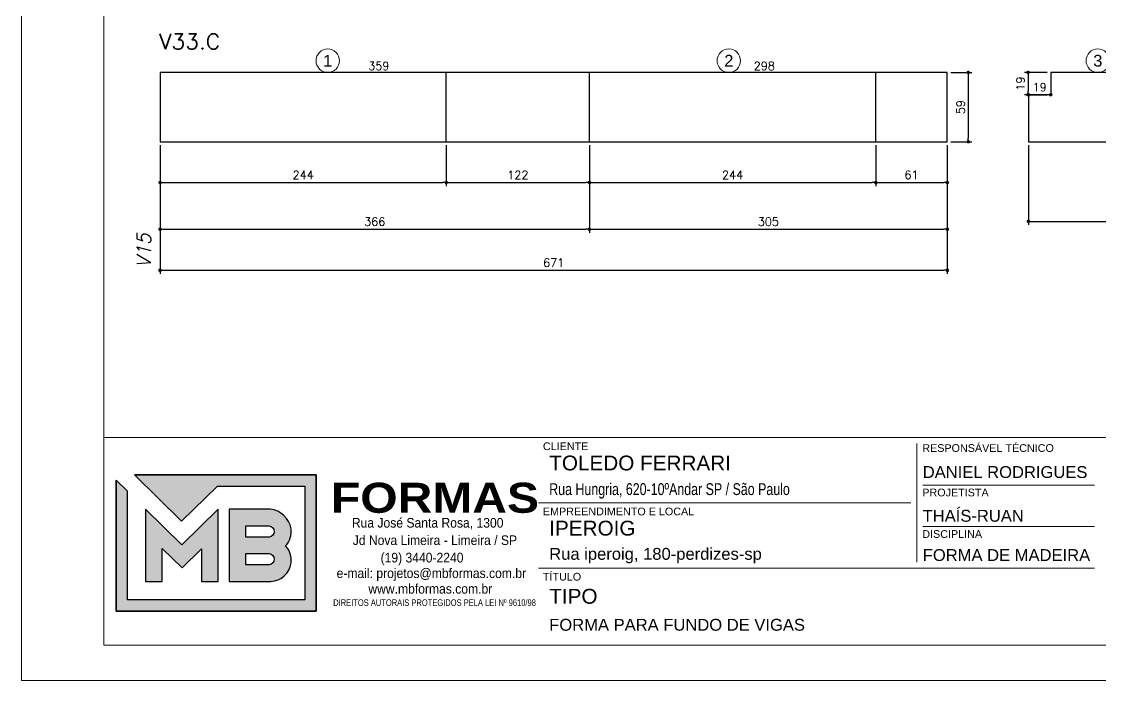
# Model space of a CAD drawing. Extents: x -20676 to 4767, y -817 to 13976.
# Drawn here: x -17506 to -16587, y 5232 to 5793 of the extents above; entities that cross this region are included whole.
import ezdxf
from ezdxf.enums import TextEntityAlignment as Align

# ---------------------------------------------------------------- set-up
doc = ezdxf.new("R2010")
doc.units = 0
doc.header["$PDMODE"] = 2
doc.header["$PDSIZE"] = 10
doc.layers.get('0').update_dxf_attribs({"lineweight": 13})
doc.layers.get('Defpoints').update_dxf_attribs({"lineweight": 13})
for name, color, linetype in [('Cota Sarrafo', 180, 'Continuous'), ('MB_LOGO', 254, 'Continuous'), ('Painéis', 200, 'Continuous'), ('TEXTO_GERAL', 7, 'Continuous')]:
    doc.layers.add(name, color=color, linetype=linetype)
doc.layers.add('Romaneio', color=1, linetype='Continuous', lineweight=13)
doc.layers.add('texto de viga', color=7, linetype='Continuous', lineweight=13)
doc.styles.add('ARIAL', font='arial.ttf', dxfattribs={"oblique": 15, "height": 25})
doc.styles.add('MB_C01', font='arial.ttf', dxfattribs={"height": 1.3})
doc.styles.add('MB_C02', font='arial.ttf', dxfattribs={"height": 2})
doc.styles.add('MB_C03', font='arial.ttf', dxfattribs={"height": 2.5})
doc.styles.add('MB_C04', font='arial.ttf', dxfattribs={"height": 6})
doc.styles.add('MB_LOGO', font='ariblk.ttf', dxfattribs={"height": 75})
doc.styles.add('MB_TEXT', font='ARIALN.TTF', dxfattribs={"height": 10})
doc.styles.add('REGUA-120', font='ROMANS.shx', dxfattribs={"height": 15})
doc.styles.add('ROMANS', font='romans.shx')
doc.dimstyles.new('PAINEL', dxfattribs={"dimtxt": 7, "dimasz": 3, "dimexe": 3, "dimexo": 3, "dimgap": 3, "dimtad": 1, "dimdec": 1, "dimzin": 12, "dimdsep": 46, "dimtxsty": 'ROMANS', "dimblk": 'DOT', "dimcen": 0, "dimclrd": 4, "dimclre": 4, "dimclrt": 240, "dimadec": 1, "dimazin": 3, "dimtfac": 1, "dimtdec": 1, "dimtmove": 0, "dimatfit": 3, "dimfxl": 0, "dimtolj": 1, "dimtzin": 12, "dimarcsym": 0})
doc.dimstyles.new('projeto2', dxfattribs={"dimtxt": 7, "dimasz": 5, "dimexe": 1.25, "dimexo": 2.5, "dimgap": 2, "dimtad": 1, "dimdec": 1, "dimdsep": 46, "dimtxsty": 'ROMANS', "dimblk": 'OBLIQUE', "dimcen": 10, "dimdle": 1, "dimse1": 1, "dimse2": 1, "dimsd1": 1, "dimsd2": 1, "dimclrd": 256, "dimclre": 256, "dimclrt": 3, "dimadec": 0, "dimazin": 0, "dimtfac": 1, "dimtdec": 1, "dimtmove": 0, "dimatfit": 3, "dimldrblk": 'OBLIQUE', "dimfxl": 0, "dimlwd": -1, "dimlwe": -1, "dimarcsym": 0})

# ---------------------------------------------------------------- blocks, each defined once
blk = doc.blocks.new('LOGO2')
at = {"layer": 'MB_LOGO', "linetype": 'Continuous'}
h = blk.add_hatch(color=256, dxfattribs=at)
h.dxf.hatch_style = 1
h.set_gradient(color1=(242, 132, 69), color2=(247, 180, 141), rotation=90, tint=1)
h.paths.add_polyline_path([(7.477, 9.642), (10.445, 12.568), (17.711, 12.568), (17.711, 3.118), (2.97, 3.118), (2.97, 12.138), (2.038, 13.057), (2.038, 2.186), (18.642, 2.186), (18.642, 13.5), (3.564, 13.5)])
h = blk.add_hatch(color=256, dxfattribs=at)
h.dxf.hatch_style = 1
h.set_gradient(color1=(242, 132, 69), color2=(247, 180, 141), rotation=90, tint=1)
h.paths.add_polyline_path([(10.523, 4.639), (10.523, 10.662), (7.495, 7.677), (4.467, 10.662), (4.467, 4.639), (5.865, 4.639), (5.865, 7.398), (7.51, 5.776), (9.126, 7.369), (9.126, 4.639)])
h = blk.add_hatch(color=256, dxfattribs=at)
h.dxf.hatch_style = 1
h.set_gradient(color1=(242, 132, 69), color2=(247, 180, 141), rotation=90, tint=1)
h.paths.add_polyline_path([(11.422, 10.662), (11.422, 4.639), (14.889, 4.639, 0.350532), (16.575, 6.184, 0.219217), (16.12, 7.6, 0.21502), (16.575, 9.029, 0.319901), (14.853, 10.662)])
h.paths.add_polyline_path([(14.749, 8.333), (12.819, 8.333), (12.819, 9.265), (14.63, 9.265, -1)], flags=16)
h.paths.add_polyline_path([(14.749, 6.037), (12.819, 6.037), (12.819, 6.969), (14.63, 6.969, -1)], flags=16)
blk.add_lwpolyline([(3.564, 13.5), (18.642, 13.5), (18.642, 2.186), (2.038, 2.186), (2.038, 13.057)], dxfattribs=at)
at = {"layer": 'MB_LOGO', "color": 31, "linetype": 'Continuous', "true_color": 0xf7b48d}
for points in [[(10.445, 12.568), (17.711, 12.568), (17.711, 3.118), (2.97, 3.118), (2.97, 12.138), (2.038, 13.057), (2.038, 2.186), (18.642, 2.186), (18.642, 13.5), (3.564, 13.5), (7.477, 9.642)], [(4.467, 10.662), (4.467, 4.639), (5.865, 4.639), (5.865, 7.398), (7.51, 5.776), (9.126, 7.369), (9.126, 4.639), (10.523, 4.639), (10.523, 10.662), (7.495, 7.677)]]:
    blk.add_lwpolyline(points, close=True, dxfattribs=at)
for points in [[(16.575, 9.029, 0.319901), (14.853, 10.662), (11.422, 10.662), (11.422, 4.639), (14.889, 4.639, 0.350532), (16.575, 6.184, 0.219217), (16.12, 7.6, 0.21502)], [(12.819, 9.265), (14.749, 9.265, -0.880235), (14.749, 8.333), (12.819, 8.333)], [(12.819, 6.969), (14.749, 6.969, -0.880235), (14.749, 6.037), (12.819, 6.037)]]:
    blk.add_lwpolyline(points, format="xyb", close=True, dxfattribs=at)
at = {"layer": 'MB_LOGO', "color": 0, "linetype": 'Continuous', "style": 'MB_LOGO'}
blk.add_text('FORMAS', height=2.4956, dxfattribs=at).set_placement((19.883, 10.351))
at = {"layer": 'MB_LOGO', "color": 0, "style": 'MB_TEXT', "width": 1.1}
for s, p in [('Rua José Santa Rosa, 1300', (21.62, 9.121)), ('Jd Nova Limeira - Limeira / SP', (21.695, 7.675)), ('(19) 3440-2240', (24.009, 6.229)), ('e-mail: projetos@mbformas.com.br', (20.354, 4.935)), ('www.mbformas.com.br', (22.993, 3.64))]:
    blk.add_text(s, height=0.79928, dxfattribs=at).set_placement(p)
at = {"layer": 'MB_LOGO', "color": 252, "style": 'MB_TEXT'}
blk.add_text('DIREITOS AUTORAIS PROTEGIDOS PELA LEI Nº 9610/98', height=0.54602, dxfattribs=at).set_placement((20.07, 2.617))
blk = doc.blocks.new('A$Ceb89ac90')
at = {"color": 1}
for p, q in [((1086.3, 356.72), (70, 356.72)), ((763.03, 351.67), (763.03, 250.65)), ((914.56, 316.32), (768.08, 316.32)), ((757.98, 301.16), (440.7, 301.16)), ((914.56, 280.96), (768.08, 280.96)), ((914.56, 245.6), (440.7, 245.6))]:
    blk.add_line(p, q, dxfattribs=at)
for points in [[(0, 1199.94), (0, 149.94), (1485.02, 149.94), (1485.02, 1199.94)], [(70, 1169.94), (70, 179.94), (1455.02, 179.94), (1455.02, 1169.94)]]:
    blk.add_lwpolyline(points, close=True, dxfattribs=at)
at = {"xscale": 10.25810868844649, "yscale": 10.25810868844649, "zscale": 10.25810868844649}
blk.add_blockref('LOGO2', (59.71, 186.54), dxfattribs=at)
at = {"color": 6, "style": 'MB_C01'}
for s, height, p in [('CLIENTE', 6.566, (444.33, 346.12)), ('RESPONSÁVEL TÉCNICO', 6.5663, (767.69, 344.6)), ('PROJETISTA', 6.566, (767.69, 306.72)), ('EMPREENDIMENTO E LOCAL', 6.5663, (444.33, 290.56)), ('DISCIPLINA', 6.566, (767.69, 271.36)), ('TÍTULO', 6.566, (444.33, 234.99))]:
    blk.add_text(s, height=height, dxfattribs=at).set_placement(p)
at = {"color": 5, "style": 'MB_C02'}
for s, p in [('DANIEL RODRIGUES', (768.08, 322.38)), ('FORMA DE MADEIRA', (768.08, 251.66))]:
    blk.add_text(s, height=10.102, dxfattribs=at).set_placement(p)
at = {"color": 5}
for tag, p, height, style in [('CLIENTE', (449.73, 328.83), 12.63, 'MB_C03'), ('REV_05', (1103.14, 338.08), 10.1, 'MB_C02'), ('DATA_REV_05', (1151.54, 337.91), 10.1, 'MB_C02'), ('INFO_REV_05', (1228.12, 337.91), 10.1, 'MB_C02'), ('FASE', (924.57, 320.46), 10.1, 'MB_C02'), ('REV_04', (1103.14, 312.82), 10.1, 'MB_C02'), ('DATA_REV_04', (1151.54, 312.66), 10.1, 'MB_C02'), ('INFO_REV_04', (1228.12, 312.66), 10.1, 'MB_C02'), ('PROJETISTA', (767.99, 285.11), 10.1, 'MB_C02'), ('DATA', (924.57, 285.11), 10.1, 'MB_C02'), ('REV_03', (1103.14, 287.57), 10.1, 'MB_C02'), ('DATA_REV_03', (1151.54, 287.4), 10.1, 'MB_C02'), ('INFO_REV_03', (1228.12, 287.4), 10.1, 'MB_C02'), ('OBRA', (449.73, 273.34), 12.63, 'MB_C03'), ('REV_02', (1103.14, 262.31), 10.1, 'MB_C02'), ('DATA_REV_02', (1151.54, 262.15), 10.1, 'MB_C02'), ('INFO_REV_02', (1228.12, 262.15), 10.1, 'MB_C02'), ('ESC', (924.57, 251.76), 10.1, 'MB_C02'), ('COR', (1010.47, 251.76), 10.1, 'MB_C02'), ('REV_01', (1103.14, 237.06), 10.1, 'MB_C02'), ('DATA_REV_01', (1151.54, 236.89), 10.1, 'MB_C02'), ('INFO_REV_01', (1228.12, 236.89), 10.1, 'MB_C02'), ('PAVIMENTO', (449.73, 215.3), 12.63, 'MB_C03'), ('FL', (1018.09, 194.68), 30.31, 'MB_C04'), ('REV_00', (1103.14, 211.8), 10.1, 'MB_C02'), ('DATA_REV_00', (1151.54, 211.64), 10.1, 'MB_C02'), ('EMISSÃO_INICIAL', (1228.12, 211.64), 10.1, 'MB_C02'), ('REV', (944.1, 205.03), 12.63, 'MB_C03')]:
    blk.add_attdef(tag, p, '', height=height, dxfattribs=dict(at, style=style))
at = {"color": 6, "style": 'MB_C02'}
for tag, p in [('ENDEREÇO_CLIENTE', (449.73, 307.83)), ('ENDEREÇO_OBRA', (449.73, 252.69)), ('TIPO_DE_PROJETO', (449.73, 192.28))]:
    blk.add_attdef(tag, p, '', height=10.1, dxfattribs=at)
blk = doc.blocks.new('_Dot')
at = {"color": 0, "linetype": 'ByBlock', "lineweight": -2}
blk.add_line((-0.5, 0), (-1, 0), dxfattribs=at)
at = {"color": 0, "linetype": 'ByBlock', "const_width": 0.5}
blk.add_lwpolyline([(-0.25, 0, 1), (0.25, 0, 1)], format="xyb", close=True, dxfattribs=at)
blk = doc.blocks.new('*D1576')
at = {"layer": 'Defpoints', "color": 0, "transparency": 16777216}
for p in [(-16717.4, 5750.14), (-16717.4, 5691.14), (-16699.53, 5691.14)]:
    blk.add_point(p, dxfattribs=at)
at = {"layer": 'Painéis', "color": 4, "lineweight": -2, "transparency": 16777216}
for p, q in [((-16714.4, 5750.14), (-16696.53, 5750.14)), ((-16699.53, 5747.14), (-16699.53, 5694.14)), ((-16714.4, 5691.14), (-16696.53, 5691.14))]:
    blk.add_line(p, q, dxfattribs=at)
at = {"layer": 'Painéis', "color": 4, "lineweight": -2, "transparency": 16777216, "xscale": 3, "yscale": 3, "zscale": 3}
for p, rotation in [((-16699.53, 5750.14), 90), ((-16699.53, 5691.14), 270)]:
    blk.add_blockref('_Dot', p, dxfattribs=dict(at, rotation=rotation))
at = {"layer": 'Painéis', "color": 240, "transparency": 16777216, "insert": (-16706.03, 5720.64), "char_height": 7, "attachment_point": 5, "rotation": 90, "style": 'ROMANS'}
blk.add_mtext('\\A1;59', dxfattribs=at)
blk = doc.blocks.new('*D1577')
at = {"layer": 'Defpoints', "color": 0, "transparency": 16777216}
for p in [(-17388.4, 5691.14), (-16717.4, 5691.14), (-16717.4, 5581.58)]:
    blk.add_point(p, dxfattribs=at)
at = {"layer": 'Painéis', "color": 4, "lineweight": -2, "transparency": 16777216}
for p, q in [((-17388.4, 5688.14), (-17388.4, 5578.58)), ((-16717.4, 5688.14), (-16717.4, 5578.58)), ((-17385.4, 5581.58), (-16720.4, 5581.58))]:
    blk.add_line(p, q, dxfattribs=at)
at = {"layer": 'Painéis', "color": 4, "lineweight": -2, "transparency": 16777216, "xscale": 3, "yscale": 3, "zscale": 3, "rotation": 180}
blk.add_blockref('_Dot', (-17388.4, 5581.58), dxfattribs=at)
at = {"layer": 'Painéis', "color": 4, "lineweight": -2, "transparency": 16777216, "xscale": 3, "yscale": 3, "zscale": 3}
blk.add_blockref('_Dot', (-16717.4, 5581.58), dxfattribs=at)
at = {"layer": 'Painéis', "color": 240, "transparency": 16777216, "insert": (-17052.9, 5588.08), "char_height": 7, "attachment_point": 5, "style": 'ROMANS'}
blk.add_mtext('\\A1;671', dxfattribs=at)
blk = doc.blocks.new('*D1578')
at = {"layer": 'Defpoints', "color": 0, "transparency": 16777216}
for p in [(-16648.22, 5691.14), (-16473.22, 5691.14), (-16473.22, 5623.31)]:
    blk.add_point(p, dxfattribs=at)
at = {"layer": 'Painéis', "color": 4, "lineweight": -2, "transparency": 16777216}
for p, q in [((-16648.22, 5688.14), (-16648.22, 5620.31)), ((-16473.22, 5688.14), (-16473.22, 5620.31)), ((-16645.22, 5623.31), (-16476.22, 5623.31))]:
    blk.add_line(p, q, dxfattribs=at)
at = {"layer": 'Painéis', "color": 4, "lineweight": -2, "transparency": 16777216, "xscale": 3, "yscale": 3, "zscale": 3, "rotation": 180}
blk.add_blockref('_Dot', (-16648.22, 5623.31), dxfattribs=at)
at = {"layer": 'Painéis', "color": 4, "lineweight": -2, "transparency": 16777216, "xscale": 3, "yscale": 3, "zscale": 3}
blk.add_blockref('_Dot', (-16473.22, 5623.31), dxfattribs=at)
at = {"layer": 'Painéis', "color": 240, "transparency": 16777216, "insert": (-16560.72, 5629.81), "char_height": 7, "attachment_point": 5, "style": 'ROMANS'}
blk.add_mtext('\\A1;175', dxfattribs=at)
blk = doc.blocks.new('*D1580')
at = {"layer": 'Defpoints', "color": 0, "transparency": 16777216}
for p in [(-17388.4, 5691.14), (-17144.4, 5691.14), (-17144.4, 5656.37)]:
    blk.add_point(p, dxfattribs=at)
at = {"layer": 'Painéis', "color": 4, "lineweight": -2, "transparency": 16777216}
for p, q in [((-17388.4, 5688.14), (-17388.4, 5653.37)), ((-17144.4, 5688.14), (-17144.4, 5653.37)), ((-17385.4, 5656.37), (-17147.4, 5656.37))]:
    blk.add_line(p, q, dxfattribs=at)
at = {"layer": 'Painéis', "color": 4, "lineweight": -2, "transparency": 16777216, "xscale": 3, "yscale": 3, "zscale": 3, "rotation": 180}
blk.add_blockref('_Dot', (-17388.4, 5656.37), dxfattribs=at)
at = {"layer": 'Painéis', "color": 4, "lineweight": -2, "transparency": 16777216, "xscale": 3, "yscale": 3, "zscale": 3}
blk.add_blockref('_Dot', (-17144.4, 5656.37), dxfattribs=at)
at = {"layer": 'Painéis', "color": 240, "transparency": 16777216, "insert": (-17266.4, 5662.87), "char_height": 7, "attachment_point": 5, "style": 'ROMANS'}
blk.add_mtext('\\A1;244', dxfattribs=at)
blk = doc.blocks.new('*D1581')
at = {"layer": 'Defpoints', "color": 0, "transparency": 16777216}
for p in [(-17144.4, 5691.14), (-17022.4, 5691.14), (-17022.4, 5656.37)]:
    blk.add_point(p, dxfattribs=at)
at = {"layer": 'Painéis', "color": 4, "lineweight": -2, "transparency": 16777216}
for p, q in [((-17144.4, 5688.14), (-17144.4, 5653.37)), ((-17022.4, 5688.14), (-17022.4, 5653.37)), ((-17141.4, 5656.37), (-17025.4, 5656.37))]:
    blk.add_line(p, q, dxfattribs=at)
at = {"layer": 'Painéis', "color": 4, "lineweight": -2, "transparency": 16777216, "xscale": 3, "yscale": 3, "zscale": 3, "rotation": 180}
blk.add_blockref('_Dot', (-17144.4, 5656.37), dxfattribs=at)
at = {"layer": 'Painéis', "color": 4, "lineweight": -2, "transparency": 16777216, "xscale": 3, "yscale": 3, "zscale": 3}
blk.add_blockref('_Dot', (-17022.4, 5656.37), dxfattribs=at)
at = {"layer": 'Painéis', "color": 240, "transparency": 16777216, "insert": (-17083.4, 5662.87), "char_height": 7, "attachment_point": 5, "style": 'ROMANS'}
blk.add_mtext('\\A1;122', dxfattribs=at)
blk = doc.blocks.new('*D1582')
at = {"layer": 'Defpoints', "color": 0, "transparency": 16777216}
for p in [(-17022.4, 5691.14), (-16778.4, 5691.14), (-16778.4, 5656.37)]:
    blk.add_point(p, dxfattribs=at)
at = {"layer": 'Painéis', "color": 4, "lineweight": -2, "transparency": 16777216}
for p, q in [((-17022.4, 5688.14), (-17022.4, 5653.37)), ((-16778.4, 5688.14), (-16778.4, 5653.37)), ((-17019.4, 5656.37), (-16781.4, 5656.37))]:
    blk.add_line(p, q, dxfattribs=at)
at = {"layer": 'Painéis', "color": 4, "lineweight": -2, "transparency": 16777216, "xscale": 3, "yscale": 3, "zscale": 3, "rotation": 180}
blk.add_blockref('_Dot', (-17022.4, 5656.37), dxfattribs=at)
at = {"layer": 'Painéis', "color": 4, "lineweight": -2, "transparency": 16777216, "xscale": 3, "yscale": 3, "zscale": 3}
blk.add_blockref('_Dot', (-16778.4, 5656.37), dxfattribs=at)
at = {"layer": 'Painéis', "color": 240, "transparency": 16777216, "insert": (-16900.4, 5662.87), "char_height": 7, "attachment_point": 5, "style": 'ROMANS'}
blk.add_mtext('\\A1;244', dxfattribs=at)
blk = doc.blocks.new('*D1583')
at = {"layer": 'Defpoints', "color": 0, "transparency": 16777216}
for p in [(-16778.4, 5691.14), (-16717.4, 5691.14), (-16717.4, 5656.37)]:
    blk.add_point(p, dxfattribs=at)
at = {"layer": 'Painéis', "color": 4, "lineweight": -2, "transparency": 16777216}
for p, q in [((-16778.4, 5688.14), (-16778.4, 5653.37)), ((-16717.4, 5688.14), (-16717.4, 5653.37)), ((-16775.4, 5656.37), (-16720.4, 5656.37))]:
    blk.add_line(p, q, dxfattribs=at)
at = {"layer": 'Painéis', "color": 4, "lineweight": -2, "transparency": 16777216, "xscale": 3, "yscale": 3, "zscale": 3, "rotation": 180}
blk.add_blockref('_Dot', (-16778.4, 5656.37), dxfattribs=at)
at = {"layer": 'Painéis', "color": 4, "lineweight": -2, "transparency": 16777216, "xscale": 3, "yscale": 3, "zscale": 3}
blk.add_blockref('_Dot', (-16717.4, 5656.37), dxfattribs=at)
at = {"layer": 'Painéis', "color": 240, "transparency": 16777216, "insert": (-16747.9, 5662.87), "char_height": 7, "attachment_point": 5, "style": 'ROMANS'}
blk.add_mtext('\\A1;61', dxfattribs=at)
blk = doc.blocks.new('*D1584')
at = {"layer": 'Defpoints', "color": 0, "transparency": 16777216}
for p in [(-17388.4, 5691.14), (-17022.4, 5691.14), (-17022.4, 5616.57)]:
    blk.add_point(p, dxfattribs=at)
at = {"layer": 'Painéis', "color": 4, "lineweight": -2, "transparency": 16777216}
for p, q in [((-17388.4, 5688.14), (-17388.4, 5613.57)), ((-17022.4, 5688.14), (-17022.4, 5613.57)), ((-17385.4, 5616.57), (-17025.4, 5616.57))]:
    blk.add_line(p, q, dxfattribs=at)
at = {"layer": 'Painéis', "color": 4, "lineweight": -2, "transparency": 16777216, "xscale": 3, "yscale": 3, "zscale": 3, "rotation": 180}
blk.add_blockref('_Dot', (-17388.4, 5616.57), dxfattribs=at)
at = {"layer": 'Painéis', "color": 4, "lineweight": -2, "transparency": 16777216, "xscale": 3, "yscale": 3, "zscale": 3}
blk.add_blockref('_Dot', (-17022.4, 5616.57), dxfattribs=at)
at = {"layer": 'Painéis', "color": 240, "transparency": 16777216, "insert": (-17205.4, 5623.07), "char_height": 7, "attachment_point": 5, "style": 'ROMANS'}
blk.add_mtext('\\A1;366', dxfattribs=at)
blk = doc.blocks.new('*D1585')
at = {"layer": 'Defpoints', "color": 0, "transparency": 16777216}
for p in [(-17022.4, 5691.14), (-16717.4, 5691.14), (-16717.4, 5616.57)]:
    blk.add_point(p, dxfattribs=at)
at = {"layer": 'Painéis', "color": 4, "lineweight": -2, "transparency": 16777216}
for p, q in [((-17022.4, 5688.14), (-17022.4, 5613.57)), ((-16717.4, 5688.14), (-16717.4, 5613.57)), ((-17019.4, 5616.57), (-16720.4, 5616.57))]:
    blk.add_line(p, q, dxfattribs=at)
at = {"layer": 'Painéis', "color": 4, "lineweight": -2, "transparency": 16777216, "xscale": 3, "yscale": 3, "zscale": 3, "rotation": 180}
blk.add_blockref('_Dot', (-17022.4, 5616.57), dxfattribs=at)
at = {"layer": 'Painéis', "color": 4, "lineweight": -2, "transparency": 16777216, "xscale": 3, "yscale": 3, "zscale": 3}
blk.add_blockref('_Dot', (-16717.4, 5616.57), dxfattribs=at)
at = {"layer": 'Painéis', "color": 240, "transparency": 16777216, "insert": (-16869.9, 5623.07), "char_height": 7, "attachment_point": 5, "style": 'ROMANS'}
blk.add_mtext('\\A1;305', dxfattribs=at)
blk = doc.blocks.new('*D1586')
at = {"layer": 'Defpoints', "color": 0, "transparency": 16777216}
for p in [(-17381.4, 5750.14), (-17022.4, 5750.14), (-17022.4, 5750.14)]:
    blk.add_point(p, dxfattribs=at)
at = {"layer": 'Cota Sarrafo', "color": 3, "transparency": 16777216, "insert": (-17201.9, 5755.64), "char_height": 7, "attachment_point": 5, "style": 'ROMANS'}
blk.add_mtext('359', dxfattribs=at)
blk = doc.blocks.new('_OBLIQUE')
at = {"color": 0, "linetype": 'ByBlock', "lineweight": -2}
for p, q in [((0, 0), (-1, 0)), ((-0.5, -0.5), (0.5, 0.5))]:
    blk.add_line(p, q, dxfattribs=at)
blk = doc.blocks.new('*D1587')
at = {"layer": 'Defpoints', "color": 0, "transparency": 16777216}
for p in [(-17022.4, 5750.14), (-16724.4, 5750.14), (-16724.4, 5750.14)]:
    blk.add_point(p, dxfattribs=at)
at = {"layer": 'Cota Sarrafo', "color": 3, "transparency": 16777216, "insert": (-16873.4, 5755.64), "char_height": 7, "attachment_point": 5, "style": 'ROMANS'}
blk.add_mtext('298', dxfattribs=at)
blk = doc.blocks.new('*D1588')
at = {"layer": 'Defpoints', "color": 0, "transparency": 16777216}
for p in [(-16480.22, 5750.14), (-16641.22, 5731.14), (-16480.22, 5698.14)]:
    blk.add_point(p, dxfattribs=at)
at = {"layer": 'Cota Sarrafo', "color": 3, "transparency": 16777216, "insert": (-16551.56, 5703.64), "char_height": 7, "attachment_point": 5, "style": 'ROMANS'}
blk.add_mtext('161', dxfattribs=at)
blk = doc.blocks.new('*D1589')
at = {"layer": 'Defpoints', "color": 0, "transparency": 16777216}
for p in [(-16648.22, 5731.14), (-16629.22, 5731.14), (-16629.22, 5731.14)]:
    blk.add_point(p, dxfattribs=at)
at = {"layer": 'Painéis', "color": 4, "lineweight": -2, "transparency": 16777216}
blk.add_line((-16645.22, 5731.14), (-16632.22, 5731.14), dxfattribs=at)
at = {"layer": 'Painéis', "color": 4, "lineweight": -2, "transparency": 16777216, "xscale": 3, "yscale": 3, "zscale": 3, "rotation": 180}
blk.add_blockref('_Dot', (-16648.22, 5731.14), dxfattribs=at)
at = {"layer": 'Painéis', "color": 4, "lineweight": -2, "transparency": 16777216, "xscale": 3, "yscale": 3, "zscale": 3}
blk.add_blockref('_Dot', (-16629.22, 5731.14), dxfattribs=at)
at = {"layer": 'Painéis', "color": 240, "transparency": 16777216, "insert": (-16638.72, 5737.64), "char_height": 7, "attachment_point": 5, "style": 'ROMANS'}
blk.add_mtext('\\A1;19', dxfattribs=at)
blk = doc.blocks.new('*D1590')
at = {"layer": 'Defpoints', "color": 0, "transparency": 16777216}
for p in [(-16629.22, 5750.14), (-16648.56, 5731.14), (-16629.22, 5731.14)]:
    blk.add_point(p, dxfattribs=at)
at = {"layer": 'Painéis', "color": 4, "lineweight": -2, "transparency": 16777216}
for p, q in [((-16632.22, 5750.14), (-16651.56, 5750.14)), ((-16648.56, 5747.14), (-16648.56, 5734.14)), ((-16632.22, 5731.14), (-16651.56, 5731.14))]:
    blk.add_line(p, q, dxfattribs=at)
at = {"layer": 'Painéis', "color": 4, "lineweight": -2, "transparency": 16777216, "xscale": 3, "yscale": 3, "zscale": 3}
for p, rotation in [((-16648.56, 5750.14), 90), ((-16648.56, 5731.14), 270)]:
    blk.add_blockref('_Dot', p, dxfattribs=dict(at, rotation=rotation))
at = {"layer": 'Painéis', "color": 240, "transparency": 16777216, "insert": (-16655.06, 5740.64), "char_height": 7, "attachment_point": 5, "rotation": 90, "style": 'ROMANS'}
blk.add_mtext('\\A1;19', dxfattribs=at)
blk = doc.blocks.new('*D1616')
at = {"layer": 'Defpoints', "color": 0, "transparency": 16777216}
for p in [(-16622.22, 5750.14), (-16480.22, 5750.14), (-16480.22, 5750.14)]:
    blk.add_point(p, dxfattribs=at)
at = {"layer": 'Cota Sarrafo', "color": 3, "transparency": 16777216, "insert": (-16551.22, 5755.64), "char_height": 7, "attachment_point": 5, "style": 'ROMANS'}
blk.add_mtext('142', dxfattribs=at)

msp = doc.modelspace()

# ---------------------------------------------------------------- linework, layer by layer
at = {"layer": 'Painéis', "color": 6}
for p, q in [((-17144.4, 5691.14), (-17144.4, 5750.14)), ((-17022.4, 5691.14), (-17022.4, 5750.14)), ((-16778.4, 5691.14), (-16778.4, 5750.14))]:
    msp.add_line(p, q, dxfattribs=at)
for points in [[(-16717.4, 5750.14), (-17388.4, 5750.14), (-17388.4, 5691.14), (-16717.4, 5691.14)], [(-16629.22, 5750.14), (-16629.22, 5731.14), (-16648.22, 5731.14), (-16648.22, 5691.14), (-16473.22, 5691.14), (-16473.22, 5750.14)]]:
    msp.add_lwpolyline(points, close=True, dxfattribs=at)
at = {"layer": 'Romaneio'}
for centre in [(-17245.45, 5760.14), (-16903.61, 5760.14), (-16589.11, 5760.14)]:
    msp.add_circle(centre, 10, dxfattribs=at)

# ---------------------------------------------------------------- block references
ref = msp.add_blockref('A$Ceb89ac90', (-17506.4, 5082.32))
ref.add_attrib('PROJETISTA', 'THAÍS-RUAN', (-16738.41, 5367.43), dxfattribs={"color": 5, "height": 10.102, "style": 'MB_C02'})
ref.add_attrib('TIPO_DE_PROJETO', 'FORMA PARA FUNDO DE VIGAS', (-17056.67, 5274.6), dxfattribs={"color": 6, "height": 10.102, "style": 'MB_C02'})
ref.add_attrib('PAVIMENTO', 'TIPO', (-17056.67, 5297.62), dxfattribs={"color": 5, "height": 12.628, "style": 'MB_C03'})
ref.add_attrib('ENDEREÇO_OBRA', 'Rua iperoig, 180-perdizes-sp', (-17056.67, 5335.01), dxfattribs={"color": 6, "height": 10.102, "style": 'MB_C02'})
ref.add_attrib('OBRA', 'IPEROIG', (-17056.67, 5355.66), dxfattribs={"color": 5, "height": 12.628, "style": 'MB_C03'})
ref.add_attrib('ENDEREÇO_CLIENTE', 'Rua Hungria, 620-10ºAndar SP / São Paulo', (-17056.67, 5390.15), dxfattribs={"color": 6, "height": 10.102, "style": 'MB_C02', "width": 0.75})
ref.add_attrib('CLIENTE', 'TOLEDO FERRARI', (-17056.67, 5411.16), dxfattribs={"color": 5, "height": 12.6276, "style": 'MB_C03'})

# ---------------------------------------------------------------- texts
at = {"layer": 'Romaneio', "color": 7, "style": 'ARIAL'}
for s, p in [('1', (-17245.45, 5760.14)), ('2', (-16903.61, 5760.14)), ('3', (-16589.11, 5760.14))]:
    msp.add_text(s, height=10, dxfattribs=at).set_placement(p, align=Align.MIDDLE_CENTER)
at = {"layer": 'texto de viga', "color": 215, "style": 'REGUA-120', "oblique": 15}
msp.add_text('V15', height=11.752, rotation=90, dxfattribs=at).set_placement((-17396.32, 5583.73))
at = {"layer": 'TEXTO_GERAL', "style": 'REGUA-120', "width": 1.05}
msp.add_text('V33.C', height=13, dxfattribs=at).set_placement((-17389.1, 5769.96))

# ---------------------------------------------------------------- dimensions: what is measured, and where the dimension line sits
at = {"layer": 'Cota Sarrafo'}
for base, p1, p2, picture, middle in [((-17022.4, 5750.14), (-17381.4, 5750.14), (-17022.4, 5750.14), '*D1586', (-17201.9, 5755.64)), ((-16724.4, 5750.14), (-17022.4, 5750.14), (-16724.4, 5750.14), '*D1587', (-16873.4, 5755.64)), ((-16480.22, 5750.14), (-16622.22, 5750.14), (-16480.22, 5750.14), '*D1616', (-16551.22, 5755.64))]:
    dim = msp.add_linear_dim(base=base, p1=p1, p2=p2, dimstyle='projeto2', dxfattribs=at)
    dim.commit()
    dim.dimension.update_dxf_attribs({"geometry": picture, "text_midpoint": middle})
dim = msp.add_linear_dim(base=(-16480.22, 5698.14), p1=(-16641.22, 5731.14), p2=(-16480.22, 5750.14), dimstyle='projeto2', dxfattribs=at)
dim.commit()
dim.dimension.update_dxf_attribs({"geometry": '*D1588', "text_midpoint": (-16551.56, 5698.14), "dimtype": 160})
at = {"layer": 'Painéis', "color": 6}
for base, p1, p2, picture, middle in [((-16699.53, 5691.14), (-16717.4, 5750.14), (-16717.4, 5691.14), '*D1576', (-16706.03, 5720.64)), ((-16648.56, 5731.14), (-16629.22, 5750.14), (-16629.22, 5731.14), '*D1590', (-16655.06, 5740.64))]:
    dim = msp.add_linear_dim(base=base, p1=p1, p2=p2, angle=90, dimstyle='PAINEL', override={"dimarcsym": 2}, dxfattribs=at)
    dim.commit()
    dim.dimension.update_dxf_attribs({"geometry": picture, "text_midpoint": middle})
for base, p1, p2, picture, middle in [((-16629.22, 5731.14), (-16648.22, 5731.14), (-16629.22, 5731.14), '*D1589', (-16638.72, 5737.64)), ((-17144.4, 5656.37), (-17388.4, 5691.14), (-17144.4, 5691.14), '*D1580', (-17266.4, 5662.87)), ((-17022.4, 5616.57), (-17388.4, 5691.14), (-17022.4, 5691.14), '*D1584', (-17205.4, 5623.07)), ((-17022.4, 5656.37), (-17144.4, 5691.14), (-17022.4, 5691.14), '*D1581', (-17083.4, 5662.87)), ((-16778.4, 5656.37), (-17022.4, 5691.14), (-16778.4, 5691.14), '*D1582', (-16900.4, 5662.87)), ((-16717.4, 5616.57), (-17022.4, 5691.14), (-16717.4, 5691.14), '*D1585', (-16869.9, 5623.07)), ((-16717.4, 5656.37), (-16778.4, 5691.14), (-16717.4, 5691.14), '*D1583', (-16747.9, 5662.87)), ((-16473.22, 5623.31), (-16648.22, 5691.14), (-16473.22, 5691.14), '*D1578', (-16560.72, 5629.81))]:
    dim = msp.add_linear_dim(base=base, p1=p1, p2=p2, dimstyle='PAINEL', override={"dimarcsym": 2}, dxfattribs=at)
    dim.commit()
    dim.dimension.update_dxf_attribs({"geometry": picture, "text_midpoint": middle})
dim = msp.add_linear_dim(base=(-16717.4, 5581.58), p1=(-17388.4, 5691.14), p2=(-16717.4, 5691.14), dimstyle='PAINEL', override={"dimarcsym": 2}, dxfattribs=at)
dim.commit()
dim.dimension.update_dxf_attribs({"geometry": '*D1577', "text_midpoint": (-17052.9, 5581.58), "dimtype": 160})

doc.saveas('drawing.dxf')
